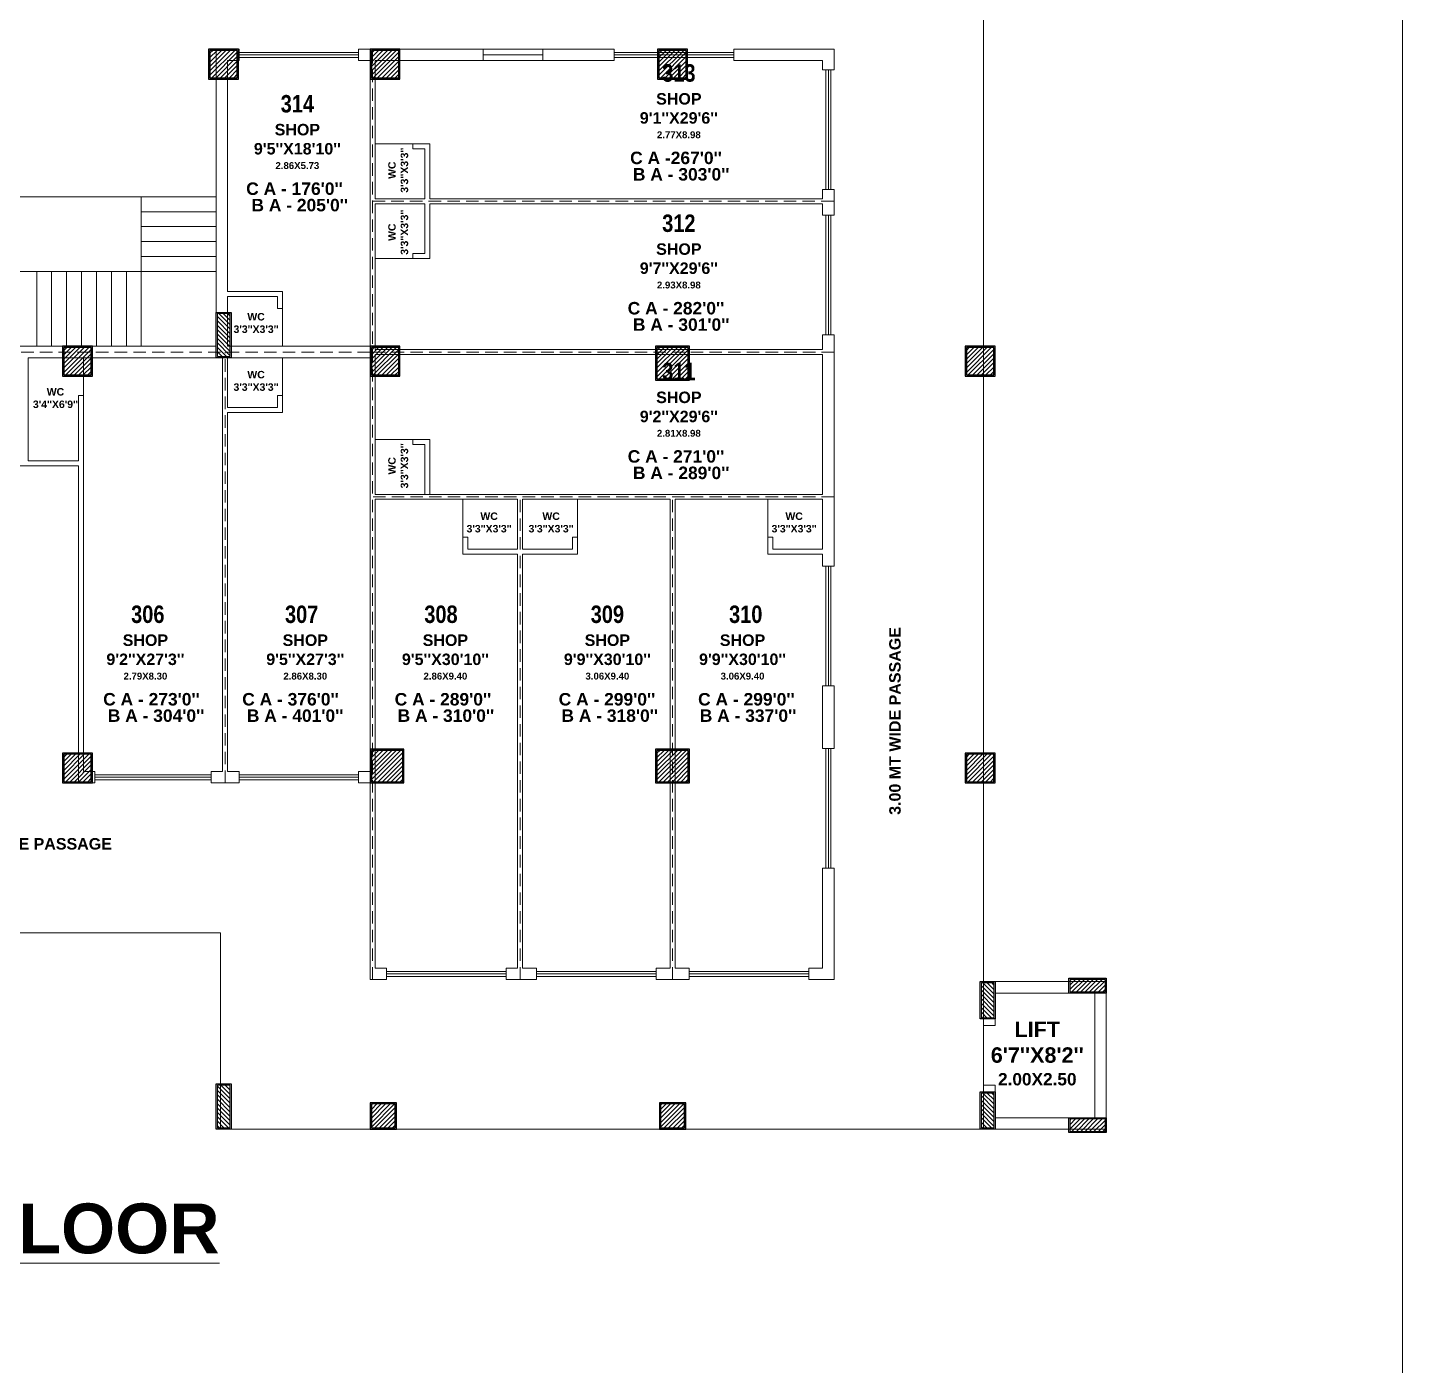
# Model space of a CAD drawing. Header units: metres. Extents: x 0 to 8495, y 0 to 3455.
# Drawn here: x 8367.14 to 8394.72, y 171.88 to 198.72 of the extents above; entities that cross this region are included whole.
import ezdxf

# ---------------------------------------------------------------- set-up
doc = ezdxf.new("R2010")
doc.units = ezdxf.units.M
doc.header["$MEASUREMENT"] = 0
doc.linetypes.add('DASH2', pattern=[0.375, 0.25, -0.125])
doc.layers.get('0').update_dxf_attribs({"lineweight": 18})
doc.layers.add('Columns', color=12, linetype='Continuous', lineweight=25)
doc.layers.add('furniture', color=30, linetype='Continuous', lineweight=20)
doc.styles.get("Standard").update_dxf_attribs({"font": 'ARIALN.TTF', "height": 0.2})

msp = doc.modelspace()

# ---------------------------------------------------------------- hatches: boundary and pattern name
at = {"layer": 'Columns'}
h = msp.add_hatch(dxfattribs=at)
h.set_pattern_fill('ANSI31', scale=0.5)
h.set_pattern_definition([(45, (1239.637063, -260.074664), (-0.0441941738, 0.0441941738), [])])
h.paths.add_polyline_path([(8370.794, 197.711), (8371.344, 197.711), (8371.344, 198.261), (8370.794, 198.261)])
h = msp.add_hatch(dxfattribs=at)
h.set_pattern_fill('ANSI31', scale=0.5)
h.set_pattern_definition([(45, (1242.877063, -260.074664), (-0.0441941738, 0.0441941738), [])])
h.paths.add_polyline_path([(8374.034, 197.711), (8374.584, 197.711), (8374.584, 198.261), (8374.034, 198.261)])
h = msp.add_hatch(dxfattribs=at)
h.set_pattern_fill('ANSI31', scale=0.5)
h.set_pattern_definition([(45, (1248.647063, -260.074664), (-0.0441941738, 0.0441941738), [])])
h.paths.add_polyline_path([(8379.804, 197.711), (8380.354, 197.711), (8380.354, 198.261), (8379.804, 198.261)])
at = {"layer": 'Columns', "lineweight": 0}
h = msp.add_hatch(dxfattribs=at)
h.set_pattern_fill('ANSI31', color=1, scale=0.5, angle=-90)
h.set_pattern_definition([(315, (1237.4109, -258.413656), (0.0441941738, 0.0441941738), [])])
h.paths.add_polyline_path([(8370.944, 192.121), (8371.194, 192.121), (8371.194, 192.981), (8370.944, 192.981)])
at = {"layer": 'Columns'}
h = msp.add_hatch(dxfattribs=at)
h.set_pattern_fill('ANSI31', scale=0.5)
h.set_pattern_definition([(45, (1236.707063, -266.034664), (-0.0441941738, 0.0441941738), [])])
h.paths.add_polyline_path([(8367.864, 191.751), (8368.414, 191.751), (8368.414, 192.301), (8367.864, 192.301)])
h = msp.add_hatch(dxfattribs=at)
h.set_pattern_fill('ANSI31', scale=0.5)
h.set_pattern_definition([(45, (1242.877063, -266.034664), (-0.0441941738, 0.0441941738), [])])
h.paths.add_polyline_path([(8374.034, 191.751), (8374.584, 191.751), (8374.584, 192.301), (8374.034, 192.301)])
h = msp.add_hatch(dxfattribs=at)
h.set_pattern_fill('ANSI31', color=6, scale=0.5)
h.set_pattern_definition([(45, (1248.722063, -266.184664), (-0.0441941738, 0.0441941738), [])])
h.paths.add_polyline_path([(8380.394, 191.671), (8380.394, 192.301), (8379.764, 192.301), (8379.764, 191.671)])
h = msp.add_hatch(dxfattribs=at)
h.set_pattern_fill('ANSI31', scale=0.5)
h.set_pattern_definition([(45, (1254.81796, -266.034664), (-0.0441941738, 0.0441941738), [])])
h.paths.add_polyline_path([(8385.975, 191.751), (8386.525, 191.751), (8386.525, 192.301), (8385.975, 192.301)])
h = msp.add_hatch(dxfattribs=at)
h.set_pattern_fill('ANSI31', scale=0.5)
h.set_pattern_definition([(45, (1236.707063, -274.194664), (-0.0441941738, 0.0441941738), [])])
h.paths.add_polyline_path([(8367.864, 183.591), (8368.414, 183.591), (8368.414, 184.141), (8367.864, 184.141)])
h = msp.add_hatch(dxfattribs=at)
h.set_pattern_fill('ANSI31', color=6, scale=0.5)
h.set_pattern_definition([(45, (1242.992063, -274.264664), (-0.0441941738, 0.0441941738), [])])
h.paths.add_polyline_path([(8374.664, 183.591), (8374.664, 184.221), (8374.034, 184.221), (8374.034, 183.591)])
h = msp.add_hatch(dxfattribs=at)
h.set_pattern_fill('ANSI31', color=6, scale=0.5)
h.set_pattern_definition([(45, (1248.722063, -274.264664), (-0.0441941738, 0.0441941738), [])])
h.paths.add_polyline_path([(8380.394, 183.591), (8380.394, 184.221), (8379.764, 184.221), (8379.764, 183.591)])
h = msp.add_hatch(dxfattribs=at)
h.set_pattern_fill('ANSI31', scale=0.5)
h.set_pattern_definition([(45, (1254.81796, -274.194664), (-0.0441941738, 0.0441941738), [])])
h.paths.add_polyline_path([(8385.975, 183.591), (8386.525, 183.591), (8386.525, 184.141), (8385.975, 184.141)])
at = {"layer": 'Columns', "lineweight": 0}
h = msp.add_hatch(dxfattribs=at)
h.set_pattern_fill('ANSI31', color=256, scale=0.5, angle=-180)
h.set_pattern_definition([(225, (7937.35971, 7313.16043), (0.0441941738, -0.0441941738), [])])
h.paths.add_polyline_path([(8388.055, 179.627), (8388.055, 179.377), (8388.755, 179.377), (8388.755, 179.627)])
h = msp.add_hatch(dxfattribs=at)
h.set_pattern_fill('ANSI31', color=256, scale=0.5, angle=-90)
h.set_pattern_definition([(315, (1252.741796, -271.837556), (0.0441941738, 0.0441941738), [])])
h.paths.add_polyline_path([(8386.275, 178.857), (8386.525, 178.857), (8386.525, 179.557), (8386.275, 179.557)])
h = msp.add_hatch(dxfattribs=at)
h.set_pattern_fill('ANSI31', color=1, scale=0.5, angle=90)
h.set_pattern_definition([(135, (15504.726804, 628.04252), (-0.0441941738, -0.0441941738), [])])
h.paths.add_polyline_path([(8371.194, 177.507), (8370.944, 177.507), (8370.944, 176.647), (8371.194, 176.647)])
at = {"layer": 'Columns', "lineweight": 20}
h = msp.add_hatch(dxfattribs=at)
h.set_pattern_fill('ANSI31', color=5, scale=0.5)
h.set_pattern_definition([(45, (1242.842063, -281.208564), (-0.0441941738, 0.0441941738), [])])
h.paths.add_polyline_path([(8374.034, 176.647), (8374.514, 176.647), (8374.514, 177.127), (8374.034, 177.127)])
h = msp.add_hatch(dxfattribs=at)
h.set_pattern_fill('ANSI31', color=5, scale=0.5)
h.set_pattern_definition([(45, (1248.647063, -281.208564), (-0.0441941738, 0.0441941738), [])])
h.paths.add_polyline_path([(8379.839, 176.647), (8380.319, 176.647), (8380.319, 177.127), (8379.839, 177.127)])
at = {"layer": 'Columns', "lineweight": 0}
h = msp.add_hatch(dxfattribs=at)
h.set_pattern_fill('ANSI31', color=256, scale=0.5, angle=-90)
h.set_pattern_definition([(315, (1252.741796, -274.047556), (0.0441941738, 0.0441941738), [])])
h.paths.add_polyline_path([(8386.275, 176.647), (8386.525, 176.647), (8386.525, 177.347), (8386.275, 177.347)])
h = msp.add_hatch(dxfattribs=at)
h.set_pattern_fill('ANSI31', color=256, scale=0.5, angle=-180)
h.set_pattern_definition([(225, (7937.35971, 7310.36043), (0.0441941738, -0.0441941738), [])])
h.paths.add_polyline_path([(8388.055, 176.827), (8388.055, 176.577), (8388.755, 176.577), (8388.755, 176.827)])

# ---------------------------------------------------------------- linework, layer by layer
at = {"color": 251, "lineweight": 0}
for p, q in [((8386.32, 199.686), (8386.32, 179.102)), ((8369.419, 195.326), (8365.419, 195.326)), ((8369.419, 192.326), (8369.419, 195.326)), ((8370.919, 195.326), (8369.419, 195.326)), ((8370.919, 195.026), (8369.419, 195.026)), ((8370.919, 194.726), (8369.419, 194.726)), ((8370.919, 194.426), (8369.419, 194.426)), ((8370.919, 194.126), (8369.419, 194.126)), ((8370.919, 193.826), (8365.419, 193.826)), ((8367.319, 192.326), (8367.319, 193.826)), ((8367.619, 192.326), (8367.619, 193.826)), ((8367.919, 192.326), (8367.919, 193.826)), ((8368.219, 192.326), (8368.219, 193.826)), ((8368.519, 192.326), (8368.519, 193.826)), ((8368.819, 192.326), (8368.819, 193.826)), ((8369.119, 192.326), (8369.119, 193.826)), ((8371.009, 180.562), (8362.309, 180.562)), ((8371.009, 180.562), (8371.009, 176.622)), ((8371.009, 179.622), (8371.009, 176.622)), ((8386.32, 177.502), (8386.32, 176.622)), ((8386.32, 177.502), (8386.32, 176.622)), ((8386.32, 177.502), (8386.32, 176.622)), ((8386.32, 177.502), (8386.32, 176.622)), ((8387.19, 176.622), (8371.009, 176.622))]:
    msp.add_line(p, q, dxfattribs=at)
at = {"lineweight": 0}
for p, q in [((8371.379, 198.286), (8370.919, 198.286)), ((8370.919, 195.851), (8370.919, 198.286)), ((8370.919, 198.186), (8370.919, 196.226)), ((8371.379, 198.286), (8371.379, 198.056)), ((8378.909, 198.286), (8373.779, 198.286)), ((8373.779, 198.056), (8373.779, 198.286)), ((8378.909, 198.286), (8375.469, 198.286)), ((8378.909, 198.286), (8378.909, 198.056)), ((8383.319, 198.286), (8381.309, 198.286)), ((8383.089, 198.286), (8381.309, 198.286)), ((8381.309, 198.056), (8381.309, 198.286)), ((8383.319, 197.871), (8383.319, 198.286)), ((8371.379, 198.056), (8371.149, 198.056)), ((8371.149, 193.756), (8371.149, 198.056)), ((8371.149, 198.056), (8371.379, 198.056)), ((8374.009, 198.056), (8373.779, 198.056)), ((8373.779, 198.056), (8374.009, 198.056)), ((8374.009, 198.056), (8374.009, 192.326)), ((8378.909, 198.056), (8374.109, 198.056)), ((8374.109, 195.286), (8374.109, 198.056)), ((8383.089, 198.056), (8381.309, 198.056)), ((8383.089, 197.871), (8383.089, 198.056)), ((8383.089, 197.871), (8383.319, 197.871)), ((8374.109, 196.386), (8375.209, 196.386)), ((8374.109, 196.286), (8374.109, 196.386)), ((8374.109, 196.386), (8374.869, 196.386)), ((8374.109, 196.286), (8374.109, 196.386)), ((8374.109, 196.286), (8374.109, 195.286)), ((8374.109, 195.286), (8374.109, 196.286)), ((8374.869, 196.386), (8374.869, 196.286)), ((8374.869, 196.286), (8375.109, 196.286)), ((8375.109, 196.286), (8375.109, 195.286)), ((8375.209, 196.386), (8375.209, 195.286)), ((8370.919, 195.996), (8370.919, 192.326)), ((8370.919, 192.326), (8370.919, 195.996)), ((8370.919, 195.996), (8370.919, 192.326)), ((8383.089, 195.286), (8383.089, 195.471)), ((8383.089, 195.471), (8383.319, 195.471)), ((8383.319, 195.326), (8383.319, 195.471)), ((8383.319, 194.956), (8383.319, 195.471)), ((8371.149, 193.426), (8371.149, 195.186)), ((8371.149, 195.186), (8371.149, 193.426)), ((8375.109, 195.286), (8374.109, 195.286)), ((8375.109, 195.286), (8374.109, 195.286)), ((8375.109, 195.286), (8374.109, 195.286)), ((8375.109, 195.286), (8374.109, 195.286)), ((8374.109, 195.286), (8375.109, 195.286)), ((8374.109, 195.286), (8375.109, 195.286)), ((8374.109, 195.286), (8375.109, 195.286)), ((8374.109, 195.286), (8375.109, 195.286)), ((8375.109, 195.186), (8374.109, 195.186)), ((8375.109, 195.186), (8374.109, 195.186)), ((8375.109, 195.186), (8374.109, 195.186)), ((8374.109, 195.186), (8375.109, 195.186)), ((8374.109, 195.186), (8375.109, 195.186)), ((8374.109, 195.186), (8375.109, 195.186)), ((8374.109, 194.186), (8374.109, 195.186)), ((8374.109, 195.186), (8375.109, 195.186)), ((8374.109, 195.186), (8374.109, 194.186)), ((8374.109, 192.261), (8374.109, 195.186)), ((8375.109, 195.286), (8374.139, 195.286)), ((8375.109, 195.186), (8374.139, 195.186)), ((8375.109, 194.186), (8375.109, 195.186)), ((8383.089, 195.286), (8375.209, 195.286)), ((8383.089, 195.286), (8375.209, 195.286)), ((8383.089, 195.186), (8375.209, 195.186)), ((8375.209, 194.086), (8375.209, 195.186)), ((8383.089, 195.186), (8375.209, 195.186)), ((8383.089, 194.956), (8383.089, 195.186)), ((8383.319, 195.326), (8383.319, 194.956)), ((8383.089, 194.956), (8383.319, 194.956)), ((8374.109, 194.186), (8374.109, 194.086)), ((8374.109, 194.186), (8374.109, 194.086)), ((8374.109, 194.086), (8375.209, 194.086)), ((8374.109, 194.086), (8374.869, 194.086)), ((8374.869, 194.186), (8375.109, 194.186)), ((8374.869, 194.086), (8374.869, 194.186)), ((8372.249, 193.426), (8371.149, 193.426)), ((8372.249, 192.326), (8372.249, 193.426)), ((8371.149, 192.326), (8371.149, 193.326)), ((8371.149, 193.326), (8371.149, 192.326)), ((8372.149, 193.326), (8371.149, 193.326)), ((8372.149, 193.086), (8372.149, 193.326)), ((8372.249, 193.086), (8372.149, 193.086)), ((8372.249, 192.326), (8372.249, 193.086)), ((8365.419, 192.326), (8368.354, 192.326)), ((8368.354, 192.326), (8368.584, 192.326)), ((8368.584, 192.326), (8368.887, 192.326)), ((8368.584, 192.326), (8368.887, 192.326)), ((8368.819, 192.326), (8370.894, 192.326)), ((8369.117, 192.326), (8370.919, 192.326)), ((8370.894, 192.326), (8369.394, 192.326)), ((8374.009, 192.326), (8371.149, 192.326)), ((8383.089, 192.261), (8383.089, 192.556)), ((8383.089, 192.556), (8383.319, 192.556)), ((8383.319, 192.556), (8383.319, 192.326)), ((8383.319, 192.326), (8383.319, 192.556)), ((8383.319, 187.918), (8383.319, 192.326)), ((8367.149, 192.096), (8368.372, 192.096)), ((8367.149, 192.096), (8367.149, 190.026)), ((8367.149, 192.096), (8367.149, 190.026)), ((8368.189, 192.096), (8371.049, 192.096)), ((8368.259, 183.796), (8368.259, 192.096)), ((8368.259, 192.096), (8368.259, 191.336)), ((8370.049, 192.096), (8369.949, 192.096)), ((8370.049, 192.096), (8369.949, 192.096)), ((8370.049, 192.096), (8371.049, 192.096)), ((8371.049, 192.096), (8370.049, 192.096)), ((8371.049, 191.096), (8371.049, 192.096)), ((8371.049, 191.096), (8371.049, 192.096)), ((8371.049, 192.096), (8371.049, 191.096)), ((8371.049, 192.096), (8371.049, 191.096)), ((8371.049, 192.096), (8371.049, 191.096)), ((8371.049, 192.096), (8371.049, 191.096)), ((8371.149, 191.096), (8371.149, 192.096)), ((8371.149, 191.096), (8371.149, 192.096)), ((8371.149, 191.096), (8371.149, 192.096)), ((8371.149, 192.096), (8371.149, 191.096)), ((8371.149, 192.096), (8371.149, 191.096)), ((8371.149, 192.096), (8371.149, 191.096)), ((8371.149, 192.096), (8371.149, 191.096)), ((8371.149, 192.096), (8371.149, 192.096)), ((8374.009, 192.096), (8371.149, 192.096)), ((8372.249, 192.096), (8372.249, 190.996)), ((8372.249, 192.096), (8372.249, 191.336)), ((8374.009, 189.256), (8374.009, 192.096)), ((8383.089, 192.261), (8374.109, 192.261)), ((8374.109, 189.418), (8374.109, 192.161)), ((8383.089, 192.161), (8374.109, 192.161)), ((8383.089, 191.096), (8383.089, 192.161)), ((8383.089, 191.096), (8383.089, 192.161)), ((8383.089, 191.096), (8383.089, 192.161)), ((8383.089, 192.161), (8383.089, 191.096)), ((8383.089, 192.161), (8383.089, 191.096)), ((8383.089, 192.161), (8383.089, 191.096)), ((8383.089, 192.161), (8383.089, 191.096)), ((8368.159, 190.026), (8368.159, 191.336)), ((8368.259, 191.336), (8368.159, 191.336)), ((8372.149, 191.336), (8372.149, 191.096)), ((8372.249, 191.336), (8372.149, 191.336)), ((8371.049, 183.796), (8371.049, 190.996)), ((8372.149, 191.096), (8371.149, 191.096)), ((8371.149, 183.796), (8371.149, 190.996)), ((8372.249, 190.996), (8371.149, 190.996)), ((8383.089, 189.623), (8383.089, 190.996)), ((8383.089, 189.356), (8383.089, 190.996)), ((8374.109, 190.456), (8375.209, 190.456)), ((8374.109, 190.456), (8374.869, 190.456)), ((8374.869, 190.456), (8374.869, 190.356)), ((8375.209, 190.456), (8375.209, 189.356)), ((8374.869, 190.356), (8375.109, 190.356)), ((8375.109, 190.356), (8375.109, 189.356)), ((8368.159, 189.926), (8366.919, 189.926)), ((8367.149, 190.026), (8368.159, 190.026)), ((8368.159, 183.566), (8368.159, 189.926)), ((8374.109, 189.356), (8374.109, 189.446)), ((8374.109, 189.356), (8374.109, 189.446)), ((8383.089, 189.356), (8374.109, 189.356)), ((8383.089, 189.356), (8374.109, 189.356)), ((8375.109, 189.356), (8374.109, 189.356)), ((8375.109, 189.356), (8374.109, 189.356)), ((8383.089, 189.356), (8375.209, 189.356)), ((8383.089, 189.356), (8383.089, 189.446)), ((8374.009, 183.796), (8374.009, 189.256)), ((8374.109, 179.852), (8374.109, 189.256)), ((8376.969, 189.256), (8374.109, 189.256)), ((8376.969, 189.256), (8374.109, 189.256)), ((8376.969, 189.256), (8375.209, 189.256)), ((8375.869, 189.256), (8375.869, 188.156)), ((8375.969, 189.256), (8375.869, 189.256)), ((8375.869, 189.256), (8375.869, 188.496)), ((8375.969, 189.256), (8375.869, 189.256)), ((8375.969, 189.256), (8376.969, 189.256)), ((8376.969, 189.256), (8375.969, 189.256)), ((8376.969, 188.256), (8376.969, 189.256)), ((8376.969, 188.256), (8376.969, 189.256)), ((8376.969, 188.256), (8376.969, 189.256)), ((8376.969, 189.256), (8376.969, 188.256)), ((8376.969, 189.256), (8376.969, 188.256)), ((8376.969, 189.256), (8376.969, 188.256)), ((8376.969, 189.256), (8376.969, 188.256)), ((8377.069, 188.256), (8377.069, 189.256)), ((8377.069, 188.256), (8377.069, 189.256)), ((8377.069, 188.256), (8377.069, 189.256)), ((8377.069, 188.256), (8377.069, 189.256)), ((8377.069, 189.256), (8377.069, 188.256)), ((8377.069, 189.256), (8377.069, 188.256)), ((8377.069, 189.256), (8377.069, 188.256)), ((8378.069, 189.256), (8377.069, 189.256)), ((8377.069, 189.256), (8377.069, 188.256)), ((8377.069, 189.256), (8378.069, 189.256)), ((8380.029, 189.256), (8377.069, 189.256)), ((8378.069, 189.256), (8377.069, 189.256)), ((8380.029, 189.256), (8377.069, 189.256)), ((8380.029, 189.256), (8377.069, 189.256)), ((8378.069, 189.256), (8378.169, 189.256)), ((8378.069, 189.256), (8378.169, 189.256)), ((8378.169, 189.256), (8378.169, 188.156)), ((8378.169, 189.256), (8378.169, 188.496)), ((8380.029, 179.852), (8380.029, 189.256)), ((8380.129, 179.852), (8380.129, 189.256)), ((8383.089, 189.256), (8380.129, 189.256)), ((8383.089, 189.256), (8380.129, 189.256)), ((8383.089, 189.256), (8380.129, 189.256)), ((8381.989, 189.256), (8381.989, 188.156)), ((8381.989, 189.256), (8381.989, 188.496)), ((8383.089, 188.256), (8383.089, 189.256)), ((8375.869, 188.496), (8375.969, 188.496)), ((8375.969, 188.496), (8375.969, 188.256)), ((8378.069, 188.496), (8378.069, 188.256)), ((8378.169, 188.496), (8378.069, 188.496)), ((8381.989, 188.496), (8382.089, 188.496)), ((8382.089, 188.496), (8382.089, 188.256)), ((8375.969, 188.256), (8376.969, 188.256)), ((8376.969, 188.256), (8376.969, 188.346)), ((8377.069, 188.256), (8377.069, 188.346)), ((8378.069, 188.256), (8377.069, 188.256)), ((8382.089, 188.256), (8383.089, 188.256)), ((8383.089, 188.256), (8383.089, 188.346)), ((8375.869, 188.156), (8376.969, 188.156)), ((8376.969, 179.852), (8376.969, 188.156)), ((8377.069, 179.852), (8377.069, 188.156)), ((8378.169, 188.156), (8377.069, 188.156)), ((8381.989, 188.156), (8383.089, 188.156)), ((8383.089, 187.918), (8383.089, 188.156)), ((8383.089, 188.037), (8383.089, 188.156)), ((8383.089, 187.918), (8383.319, 187.918)), ((8383.089, 184.256), (8383.089, 185.518)), ((8383.089, 184.256), (8383.089, 185.518)), ((8383.089, 185.518), (8383.319, 185.518)), ((8383.319, 184.256), (8383.319, 185.518)), ((8383.089, 184.256), (8383.319, 184.256)), ((8368.259, 183.796), (8368.489, 183.796)), ((8368.489, 183.796), (8368.489, 183.566)), ((8370.819, 183.796), (8371.049, 183.796)), ((8370.819, 183.796), (8370.819, 183.566)), ((8370.819, 183.796), (8371.049, 183.796)), ((8370.819, 183.796), (8370.819, 183.566)), ((8371.149, 183.796), (8371.379, 183.796)), ((8371.379, 183.796), (8371.379, 183.566)), ((8373.779, 183.796), (8374.009, 183.796)), ((8373.779, 183.796), (8373.779, 183.566)), ((8368.489, 183.566), (8368.159, 183.566)), ((8371.379, 183.566), (8370.819, 183.566)), ((8370.819, 183.566), (8371.379, 183.566)), ((8371.379, 183.566), (8370.819, 183.566)), ((8370.819, 183.566), (8371.379, 183.566)), ((8373.779, 183.566), (8374.009, 183.566)), ((8374.009, 179.852), (8374.009, 183.566)), ((8374.009, 179.852), (8374.009, 183.566)), ((8383.089, 179.852), (8383.089, 181.856)), ((8383.089, 179.852), (8383.089, 181.856)), ((8383.089, 181.856), (8383.319, 181.856)), ((8383.319, 179.622), (8383.319, 181.856)), ((8374.009, 180.566), (8374.009, 179.622)), ((8374.339, 179.622), (8374.009, 179.622)), ((8374.339, 179.622), (8374.009, 179.622)), ((8374.109, 179.852), (8374.339, 179.852)), ((8374.109, 179.852), (8374.339, 179.852)), ((8374.339, 179.852), (8374.339, 179.622)), ((8374.339, 179.852), (8374.339, 179.622)), ((8376.739, 179.852), (8376.969, 179.852)), ((8376.739, 179.852), (8376.739, 179.622)), ((8377.349, 179.622), (8376.739, 179.622)), ((8377.069, 179.852), (8377.349, 179.852)), ((8377.349, 179.852), (8377.349, 179.622)), ((8379.749, 179.852), (8380.029, 179.852)), ((8379.749, 179.852), (8379.749, 179.622)), ((8380.409, 179.622), (8379.749, 179.622)), ((8380.129, 179.852), (8380.409, 179.852)), ((8380.409, 179.852), (8380.409, 179.622)), ((8382.809, 179.852), (8383.089, 179.852)), ((8382.809, 179.852), (8382.809, 179.622)), ((8383.319, 179.622), (8382.809, 179.622)), ((8388.78, 179.582), (8386.32, 179.582)), ((8388.55, 179.352), (8386.55, 179.352)), ((8388.55, 176.852), (8388.55, 179.352)), ((8388.55, 176.852), (8388.55, 179.352)), ((8388.78, 176.622), (8388.78, 179.582)), ((8386.55, 178.702), (8386.32, 178.702)), ((8386.55, 177.502), (8386.32, 177.502)), ((8386.55, 176.852), (8388.55, 176.852)), ((8386.32, 176.622), (8388.78, 176.622))]:
    msp.add_line(p, q, dxfattribs=at)
at = {"color": 193, "lineweight": 0}
for p, q in [((8371.379, 198.221), (8373.779, 198.221)), ((8371.379, 198.121), (8373.779, 198.121)), ((8378.909, 198.221), (8381.309, 198.221)), ((8378.909, 198.121), (8381.309, 198.121)), ((8383.154, 195.471), (8383.154, 197.871)), ((8383.254, 195.471), (8383.254, 197.871)), ((8383.154, 192.556), (8383.154, 194.956)), ((8383.254, 192.556), (8383.254, 194.956)), ((8383.154, 185.518), (8383.154, 187.918)), ((8383.254, 185.518), (8383.254, 187.918)), ((8383.154, 181.856), (8383.154, 184.256)), ((8383.254, 181.856), (8383.254, 184.256)), ((8368.489, 183.731), (8370.819, 183.731)), ((8368.489, 183.631), (8370.819, 183.631)), ((8371.379, 183.731), (8373.779, 183.731)), ((8371.379, 183.631), (8373.779, 183.631)), ((8374.339, 179.787), (8376.739, 179.787)), ((8374.339, 179.687), (8376.739, 179.687)), ((8377.349, 179.787), (8379.749, 179.787)), ((8377.349, 179.687), (8379.749, 179.687)), ((8380.409, 179.787), (8382.809, 179.787)), ((8380.409, 179.687), (8382.809, 179.687))]:
    msp.add_line(p, q, dxfattribs=at)
at = {"color": 134, "lineweight": 0}
for p, q in [((8371.379, 198.171), (8373.779, 198.171)), ((8378.909, 198.171), (8381.309, 198.171)), ((8383.204, 195.471), (8383.204, 197.871)), ((8374.109, 196.386), (8374.869, 196.386)), ((8383.204, 192.556), (8383.204, 194.956)), ((8374.109, 194.086), (8374.869, 194.086)), ((8372.249, 192.326), (8372.249, 193.086)), ((8372.249, 192.096), (8372.249, 191.336)), ((8374.109, 190.456), (8374.869, 190.456)), ((8375.869, 189.256), (8375.869, 188.496)), ((8378.169, 189.256), (8378.169, 188.496)), ((8381.989, 189.256), (8381.989, 188.496)), ((8383.204, 185.518), (8383.204, 187.918)), ((8383.204, 181.856), (8383.204, 184.256)), ((8368.489, 183.681), (8370.819, 183.681)), ((8371.379, 183.681), (8373.779, 183.681)), ((8374.339, 179.737), (8376.739, 179.737)), ((8377.349, 179.737), (8379.749, 179.737)), ((8380.409, 179.737), (8382.809, 179.737))]:
    msp.add_line(p, q, dxfattribs=at)
at = {"color": 1, "linetype": 'DASH2', "lineweight": 0}
for p, q in [((8374.059, 179.622), (8374.059, 198.286)), ((8374.059, 195.236), (8383.319, 195.236)), ((8374.009, 192.211), (8362.169, 192.211)), ((8371.099, 183.566), (8371.099, 192.211)), ((8383.319, 192.211), (8374.009, 192.211)), ((8383.319, 189.306), (8374.059, 189.306)), ((8377.019, 179.622), (8377.019, 189.306)), ((8380.079, 179.622), (8380.079, 189.306))]:
    msp.add_line(p, q, dxfattribs=at)
at = {"color": 1, "lineweight": 0}
msp.add_line((8374.009, 183.566), (8374.059, 183.566), dxfattribs=at)
at = {"lineweight": 0}
msp.add_lwpolyline([(8253.018, 335.407), (8394.724, 335.407), (8394.724, 126.342), (8253.018, 126.342)], close=True, dxfattribs=at)
at = {"color": 1, "lineweight": 0}
for points in [[(8377.478, 198.286), (8376.278, 198.286), (8376.278, 198.056), (8377.478, 198.056)], [(8376.278, 198.171), (8377.478, 198.171), (8377.478, 198.171), (8376.278, 198.171)]]:
    msp.add_lwpolyline(points, close=True, dxfattribs=at)
at = {"lineweight": 0}
for points in [[(8375.109, 195.286), (8374.109, 195.286)], [(8375.109, 195.186), (8374.109, 195.186)], [(8371.049, 190.996), (8371.049, 192.096)], [(8371.149, 191.096), (8371.149, 192.096)], [(8383.089, 190.996), (8383.089, 192.161)], [(8376.969, 188.256), (8376.969, 189.256)], [(8377.069, 188.256), (8377.069, 189.256)], [(8386.32, 179.582), (8386.32, 177.502)], [(8386.55, 179.352), (8386.55, 178.702)], [(8386.32, 177.502), (8386.32, 176.622)], [(8386.55, 177.502), (8386.55, 176.852), (8388.55, 176.852)], [(8386.55, 177.502), (8386.55, 176.852)]]:
    msp.add_lwpolyline(points, dxfattribs=at)
at = {"layer": 'Columns', "color": 7}
for points in [[(8370.769, 197.686), (8371.369, 197.686), (8371.369, 198.286), (8370.769, 198.286)], [(8370.794, 197.711), (8371.344, 197.711), (8371.344, 198.261), (8370.794, 198.261)], [(8374.009, 197.686), (8374.609, 197.686), (8374.609, 198.286), (8374.009, 198.286)], [(8374.034, 197.711), (8374.584, 197.711), (8374.584, 198.261), (8374.034, 198.261)], [(8379.779, 197.686), (8380.379, 197.686), (8380.379, 198.286), (8379.779, 198.286)], [(8379.804, 197.711), (8380.354, 197.711), (8380.354, 198.261), (8379.804, 198.261)], [(8367.839, 191.726), (8368.439, 191.726), (8368.439, 192.326), (8367.839, 192.326)], [(8367.864, 191.751), (8368.414, 191.751), (8368.414, 192.301), (8367.864, 192.301)], [(8374.009, 191.726), (8374.609, 191.726), (8374.609, 192.326), (8374.009, 192.326)], [(8374.034, 191.751), (8374.584, 191.751), (8374.584, 192.301), (8374.034, 192.301)], [(8385.95, 191.726), (8386.55, 191.726), (8386.55, 192.326), (8385.95, 192.326)], [(8385.975, 191.751), (8386.525, 191.751), (8386.525, 192.301), (8385.975, 192.301)], [(8367.839, 183.566), (8368.439, 183.566), (8368.439, 184.166), (8367.839, 184.166)], [(8367.864, 183.591), (8368.414, 183.591), (8368.414, 184.141), (8367.864, 184.141)], [(8385.95, 183.566), (8386.55, 183.566), (8386.55, 184.166), (8385.95, 184.166)], [(8385.975, 183.591), (8386.525, 183.591), (8386.525, 184.141), (8385.975, 184.141)]]:
    msp.add_lwpolyline(points, close=True, dxfattribs=at)
at = {"layer": 'Columns', "color": 1, "lineweight": 30}
for points in [[(8371.219, 192.096), (8370.919, 192.096), (8370.919, 193.006), (8371.219, 193.006)], [(8370.919, 177.532), (8371.219, 177.532), (8371.219, 176.622), (8370.919, 176.622)]]:
    msp.add_lwpolyline(points, close=True, dxfattribs=at)
at = {"layer": 'Columns', "color": 1, "lineweight": 0}
for points in [[(8371.194, 192.121), (8370.944, 192.121), (8370.944, 192.981), (8371.194, 192.981)], [(8370.944, 177.507), (8371.194, 177.507), (8371.194, 176.647), (8370.944, 176.647)]]:
    msp.add_lwpolyline(points, close=True, dxfattribs=at)
at = {"layer": 'Columns', "color": 6}
for points in [[(8379.739, 191.646), (8380.419, 191.646), (8380.419, 192.326), (8379.739, 192.326)], [(8379.764, 191.671), (8380.394, 191.671), (8380.394, 192.301), (8379.764, 192.301)], [(8374.009, 183.566), (8374.689, 183.566), (8374.689, 184.246), (8374.009, 184.246)], [(8374.034, 183.591), (8374.664, 183.591), (8374.664, 184.221), (8374.034, 184.221)], [(8379.739, 183.566), (8380.419, 183.566), (8380.419, 184.246), (8379.739, 184.246)], [(8379.764, 183.591), (8380.394, 183.591), (8380.394, 184.221), (8379.764, 184.221)]]:
    msp.add_lwpolyline(points, close=True, dxfattribs=at)
at = {"layer": 'Columns'}
for points in [[(8388.03, 179.352), (8388.03, 179.652), (8388.78, 179.652), (8388.78, 179.352)], [(8386.55, 178.832), (8386.25, 178.832), (8386.25, 179.582), (8386.55, 179.582)], [(8386.55, 176.622), (8386.25, 176.622), (8386.25, 177.372), (8386.55, 177.372)], [(8388.03, 176.552), (8388.03, 176.852), (8388.78, 176.852), (8388.78, 176.552)]]:
    msp.add_lwpolyline(points, close=True, dxfattribs=at)
at = {"layer": 'Columns', "lineweight": 0}
for points in [[(8388.055, 179.377), (8388.055, 179.627), (8388.755, 179.627), (8388.755, 179.377)], [(8386.525, 178.857), (8386.275, 178.857), (8386.275, 179.557), (8386.525, 179.557)], [(8386.525, 176.647), (8386.275, 176.647), (8386.275, 177.347), (8386.525, 177.347)], [(8388.055, 176.577), (8388.055, 176.827), (8388.755, 176.827), (8388.755, 176.577)]]:
    msp.add_lwpolyline(points, close=True, dxfattribs=at)
at = {"layer": 'Columns', "color": 5, "lineweight": 30}
for points in [[(8374.009, 176.622), (8374.539, 176.622), (8374.539, 177.152), (8374.009, 177.152)], [(8374.034, 176.647), (8374.514, 176.647), (8374.514, 177.127), (8374.034, 177.127)], [(8379.814, 176.622), (8380.344, 176.622), (8380.344, 177.152), (8379.814, 177.152)], [(8379.839, 176.647), (8380.319, 176.647), (8380.319, 177.127), (8379.839, 177.127)]]:
    msp.add_lwpolyline(points, close=True, dxfattribs=at)
at = {"layer": 'furniture', "color": 167}
msp.add_lwpolyline([(8388.55, 176.852), (8386.55, 176.852)], dxfattribs=at)
at = {"layer": 'furniture', "color": 57, "true_color": 0x80812c}
msp.add_lwpolyline([(8388.55, 176.852), (8386.55, 176.852)], dxfattribs=at)

# ---------------------------------------------------------------- texts
at = {"color": 57, "lineweight": -2, "true_color": 0x80812c, "char_height": 0.35, "width": 5.87922, "attachment_point": 5}
for s, insert in [('{\\fArial Narrow|b1|i0|c0|p34;313}', (8380.204, 197.806)), ('{\\fArial Narrow|b1|i0|c0|p34;312}', (8380.204, 194.792)), ('{\\fArial Narrow|b1|i0|c0|p34;311}', (8380.204, 191.818))]:
    msp.add_mtext(s, dxfattribs=dict(at, insert=insert))
at = {"color": 57, "linetype": 'ByBlock', "lineweight": -2, "true_color": 0x80812c, "char_height": 0.35, "width": 5.87922, "attachment_point": 5}
for s, insert in [('{\\fArial Narrow|b1|i0|c0|p34;314}', (8372.55, 197.188)), ('{\\fArial Narrow|b1|i0|c0|p34;306}', (8369.549, 186.948)), ('{\\fArial Narrow|b1|i0|c0|p34;307}', (8372.636, 186.948)), ('{\\fArial Narrow|b1|i0|c0|p34;308}', (8375.431, 186.948)), ('{\\fArial Narrow|b1|i0|c0|p34;309}', (8378.77, 186.948)), ('{\\fArial Narrow|b1|i0|c0|p34;310}', (8381.546, 186.948))]:
    msp.add_mtext(s, dxfattribs=dict(at, insert=insert))
at = {"color": 167, "lineweight": -2, "char_height": 0.23, "width": 5.87922, "attachment_point": 5}
for s, insert in [("{\\fArial|b1|i0|c0|p34;SHOP\\P9'1''X29'6''\\P\\H0.6x;2.77X8.98}", (8380.204, 196.951)), ("{\\fArial|b1|i0|c0|p34;SHOP\\P9'7''X29'6''\\P\\H0.6x;2.93X8.98}", (8380.204, 193.937)), ("{\\fArial|b1|i0|c0|p34;SHOP\\P9'2''X29'6''\\P\\H0.6x;2.81X8.98}", (8380.204, 190.963))]:
    msp.add_mtext(s, dxfattribs=dict(at, insert=insert))
at = {"color": 167, "linetype": 'ByBlock', "lineweight": -2, "char_height": 0.23, "width": 5.87922, "attachment_point": 5}
for s, insert in [("{\\fArial|b1|i0|c0|p34;SHOP\\P9'5''X18'10''\\P\\H0.6x;2.86X5.73}", (8372.55, 196.333)), ("{\\fArial|b1|i0|c0|p34;SHOP\\P9'2''X27'3''\\P\\H0.6x;2.79X8.30}", (8369.501, 186.092)), ("{\\fArial|b1|i0|c0|p34;SHOP\\P9'5''X27'3''\\P\\H0.6x;2.86X8.30}", (8372.709, 186.092)), ("{\\fArial|b1|i0|c0|p34;SHOP\\P9'5''X30'10''\\P\\H0.6x;2.86X9.40}", (8375.52, 186.092)), ("{\\fArial|b1|i0|c0|p34;SHOP\\P9'9''X30'10''\\P\\H0.6x;3.06X9.40}", (8378.77, 186.092)), ("{\\fArial|b1|i0|c0|p34;SHOP\\P9'9''X30'10''\\P\\H0.6x;3.06X9.40}", (8381.482, 186.092))]:
    msp.add_mtext(s, dxfattribs=dict(at, insert=insert))
at = {"color": 245, "lineweight": -2, "char_height": 0.15, "width": 2.26927, "attachment_point": 5, "rotation": 90}
for insert in [(8374.574, 195.858), (8374.574, 194.614), (8374.574, 189.928)]:
    msp.add_mtext("{\\fArial|b1|i0|c0|p34;WC\\P3'3''X3'3''}", dxfattribs=dict(at, insert=insert))
at = {"color": 1, "lineweight": -2, "true_color": 0xff1a1a, "char_height": 0.25, "width": 6.93704, "attachment_point": 8}
for s, insert in [("{\\fArial|b1|i0|c0|p34;C A -267'0''}", (8380.147, 195.976)), ("{\\fArial|b1|i0|c0|p34;B A - 303'0''}", (8380.251, 195.646)), ("{\\fArial|b1|i0|c0|p34;C A - 282'0''}", (8380.147, 192.961)), ("{\\fArial|b1|i0|c0|p34;B A - 301'0''}", (8380.251, 192.632)), ("{\\fArial|b1|i0|c0|p34;C A - 271'0''}", (8380.147, 189.988)), ("{\\fArial|b1|i0|c0|p34;B A - 289'0''}", (8380.251, 189.658))]:
    msp.add_mtext(s, dxfattribs=dict(at, insert=insert))
at = {"color": 1, "linetype": 'ByBlock', "lineweight": -2, "true_color": 0xff1a1a, "char_height": 0.25, "width": 6.93704, "attachment_point": 8}
for s, insert in [("{\\fArial|b1|i0|c0|p34;C A - 176'0''}", (8372.492, 195.358)), ("{\\fArial|b1|i0|c0|p34;B A - 205'0''}", (8372.597, 195.029)), ("{\\fArial|b1|i0|c0|p34;C A - 273'0''}", (8369.622, 185.117)), ("{\\fArial|b1|i0|c0|p34;C A - 376'0''}", (8372.412, 185.117)), ("{\\fArial|b1|i0|c0|p34;C A - 289'0''}", (8375.471, 185.117)), ("{\\fArial|b1|i0|c0|p34;C A - 299'0''}", (8378.762, 185.117)), ("{\\fArial|b1|i0|c0|p34;C A - 299'0''}", (8381.559, 185.117)), ("{\\fArial|b1|i0|c0|p34;B A - 304'0''}", (8369.715, 184.788)), ("{\\fArial|b1|i0|c0|p34;B A - 401'0''}", (8372.505, 184.788)), ("{\\fArial|b1|i0|c0|p34;B A - 310'0''}", (8375.53, 184.788)), ("{\\fArial|b1|i0|c0|p34;B A - 318'0''}", (8378.817, 184.788)), ("{\\fArial|b1|i0|c0|p34;B A - 337'0''}", (8381.593, 184.788))]:
    msp.add_mtext(s, dxfattribs=dict(at, insert=insert))
at = {"color": 245, "linetype": 'ByBlock', "lineweight": -2, "char_height": 0.15, "width": 2.26927, "attachment_point": 5}
for s, insert in [("{\\fArial|b1|i0|c0|p34;WC\\P3'3''X3'3''}", (8371.721, 192.792)), ("{\\fArial|b1|i0|c0|p34;WC\\P3'3''X3'3''}", (8371.721, 191.631)), ("{\\fArial|b1|i0|c0|p34;WC\\P3'4''X6'9''}", (8367.696, 191.286)), ("{\\fArial|b1|i0|c0|p34;WC\\P3'3''X3'3''}", (8376.397, 188.791)), ("{\\fArial|b1|i0|c0|p34;WC\\P3'3''X3'3''}", (8377.641, 188.791)), ("{\\fArial|b1|i0|c0|p34;WC\\P3'3''X3'3''}", (8382.517, 188.791))]:
    msp.add_mtext(s, dxfattribs=dict(at, insert=insert))
at = {"color": 251, "linetype": 'ByBlock', "lineweight": -2, "insert": (8384.542, 184.81), "char_height": 0.23, "width": 3.84541, "attachment_point": 5, "rotation": 90}
msp.add_mtext('{\\fArial|b1|i0|c0|p34;3.00 MT WIDE PASSAGE}', dxfattribs=at)
at = {"color": 251, "linetype": 'ByBlock', "lineweight": -2, "insert": (8366.945, 182.344), "char_height": 0.23, "width": 3.84541, "attachment_point": 5}
msp.add_mtext('{\\fArial|b1|i0|c0|p34;3.00 MT WIDE PASSAGE}', dxfattribs=at)
at = {"color": 87, "linetype": 'ByBlock', "lineweight": -2, "true_color": 0x51613d, "insert": (8387.396, 178.138), "char_height": 0.30931, "width": 4.67939, "attachment_point": 5}
msp.add_mtext("{\\fArial|b1|i0|c0|p34;LIFT\\P6'7''X8'2''\\P\\H0.8x;2.00X2.50}", dxfattribs=at)
at = {"lineweight": 0, "insert": (8353.76, 175.131), "char_height": 1, "attachment_point": 1}
msp.add_mtext_dynamic_manual_height_columns('\\pi7.6851;{\\fArial|b1|i0|c0|p34;\\L\\C93;THIRD FLOOR}', width=24.8777, gutter_width=1.25, heights=[0], dxfattribs=at)

doc.saveas('drawing.dxf')
